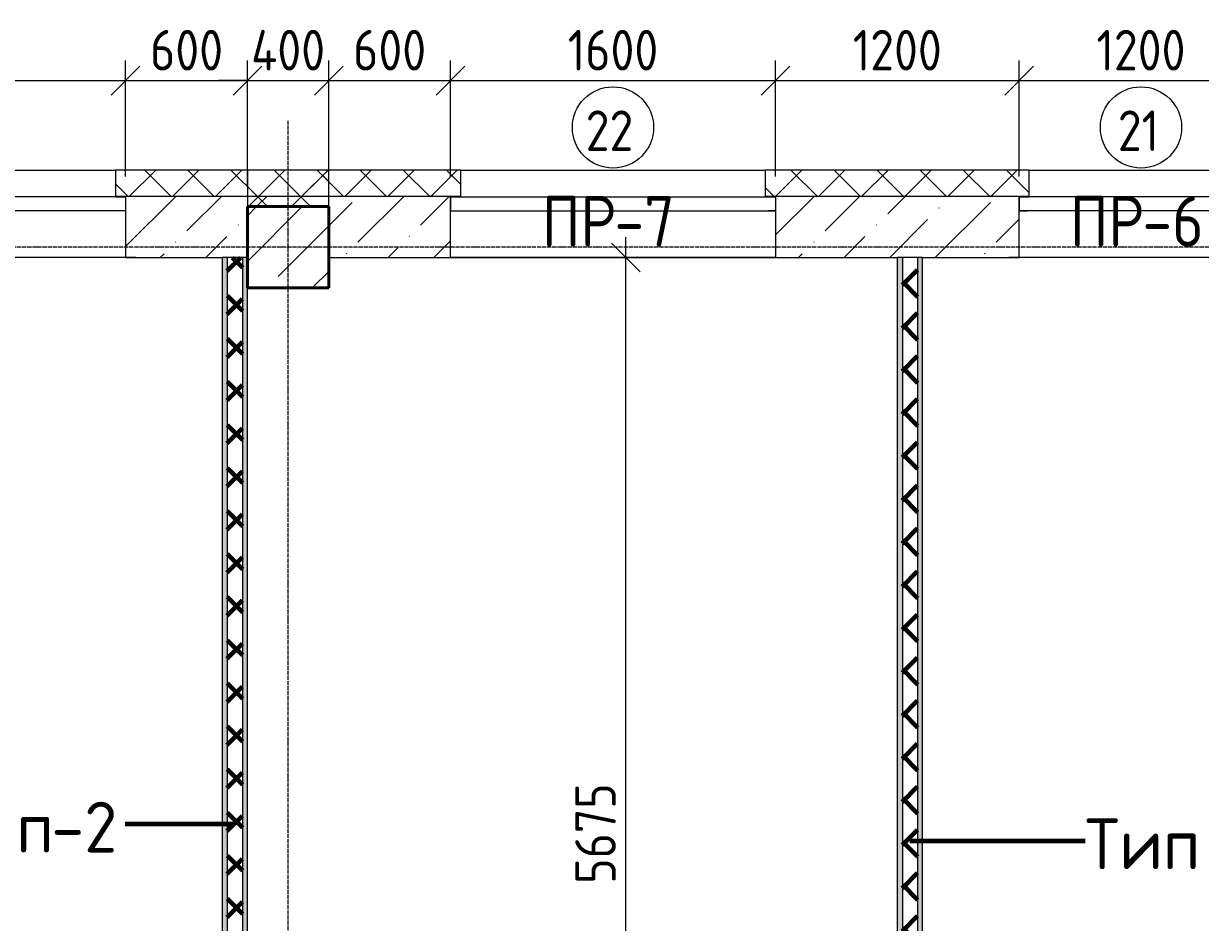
# Model space of a CAD drawing. Header units: millimetres. Extents: x -60946 to 138510, y -262288 to 24501.
# Drawn here: x 1507 to 7302, y -192549 to -188122 of the extents above; entities that cross this region are included whole.
import ezdxf

# ---------------------------------------------------------------- set-up
doc = ezdxf.new("R2010")
doc.units = ezdxf.units.MM
doc.linetypes.add('ADSK_Линия сетки', pattern=[25, 20, -2.5, 0, -2.5])
for name, color, linetype, lineweight in [('2)Тип-2', 3, 'Continuous', 60), ('_ Окна', 7, 'Continuous', 18), ('Марки', 7, 'Continuous', 20), ('Марки окон', 7, 'Continuous', 20), ('Несущие колонны', 7, 'Continuous', 18), ('Окна', 7, 'Continuous', 9), ('Оси', 7, 'Continuous', 9), ('Размеры', 7, 'Continuous', 9), ('Стены внутренние', 7, 'Continuous', 18), ('Стены наружные', 7, 'Continuous', 18), ('Стены штриховка', 7, 'Continuous', 9)]:
    doc.layers.add(name, color=color, linetype=linetype, lineweight=lineweight)
doc.styles.add('GOST Common_2', font='', dxfattribs={"width": 0.9, "height": 250})
doc.styles.add('GOST Common_3', font='', dxfattribs={"width": 0.9, "height": 200})
doc.styles.add('GOST Common_4', font='', dxfattribs={"height": 250})
doc.styles.get('GOST Common_2').set_extended_font_data('GOST Common')
doc.styles.get('GOST Common_3').set_extended_font_data('GOST Common')
doc.styles.get('GOST Common_4').set_extended_font_data('GOST Common')
doc.dimstyles.new('ADSK_Основной_2_0_1', dxfattribs={"dimscale": 304.8, "dimtxt": 201.142999, "dimasz": 0.463911, "dimexe": 0.328084, "dimexo": 0.328084, "dimgap": 0.164042, "dimtad": 1, "dimdec": 3, "dimrnd": 0.001, "dimdsep": 46, "dimtxsty": 'GOST Common_3', "dimblk1": 'OBLIQUE', "dimblk2": 'OBLIQUE', "dimsah": 1, "dimcen": 0.09, "dimdle": 0.328084, "dimazin": 2, "dimtfac": 1, "dimtdec": 4, "dimtix": 1, "dimtmove": 1, "dimatfit": 3, "dimfxl": 1, "dimtvp": 1, "dimtolj": 1, "dimtzin": 0, "dimlwd": 20, "dimlwe": 20, "dimarcsym": 2})
pattern_1 = [(45, (9.36, -198628.46), (-106.066, 106.066), []), (135, (9.36, -198628.46), (-106.066, -106.066), [])]

# ---------------------------------------------------------------- blocks, each defined once
blk = doc.blocks.new('ADSK_КолоннаЖБ_Прямоугольная - 400x400 мм-1807143-Кладочный план 4-го этажа')
at = {"layer": 'Несущие колонны', "lineweight": 40}
for p, q in [((-200, 200), (200, 200)), ((-200, -200), (-200, 200)), ((200, 200), (200, -200)), ((200, -200), (-200, -200))]:
    blk.add_line(p, q, dxfattribs=at)
blk = doc.blocks.new('ОКНО L03 _2СТ_RS - ОК-5_1600х2000h-3556607-Кладочный план 4-го этажа')
at = {"layer": '_ Окна'}
for p, q in [((-838.1, -79), (761.9, -79)), ((-838.1, -149), (-838.1, -79)), ((-838.1, -79), (-803.1, -79)), ((-818.1, -79), (-38.1, -79)), ((-38.1, -79), (741.9, -79)), ((761.9, -79), (726.9, -79)), ((761.9, -149), (761.9, -79)), ((-838.1, -149), (761.9, -149)), ((-838.1, -149), (-833.1, -149)), ((-818.1, -149), (-38.1, -149)), ((-38.1, -149), (741.9, -149)), ((761.9, -149), (756.9, -149))]:
    blk.add_line(p, q, dxfattribs=at)
at = {"layer": 'Окна'}
blk.add_line((-888.1, 150), (811.9, 150), dxfattribs=at)
blk = doc.blocks.new('ОКНО L03 _2СТ_RS - ОК-5_1600х2000h-3556615-Кладочный план 4-го этажа')
at = {"layer": '_ Окна'}
for p, q in [((-838.1, 149), (761.9, 149)), ((-838.1, 149), (-838.1, 79)), ((-838.1, 149), (-833.1, 149)), ((-818.1, 149), (-38.1, 149)), ((-38.1, 149), (741.9, 149)), ((761.9, 149), (756.9, 149)), ((761.9, 149), (761.9, 79)), ((-838.1, 79), (761.9, 79)), ((-838.1, 79), (-803.1, 79)), ((-818.1, 79), (-38.1, 79)), ((-38.1, 79), (741.9, 79)), ((761.9, 79), (726.9, 79))]:
    blk.add_line(p, q, dxfattribs=at)
at = {"layer": 'Окна'}
blk.add_line((-888.1, -150), (811.9, -150), dxfattribs=at)
blk = doc.blocks.new('ОКНО L01 _СТ_RS - ОК-3_1200х2000h_противоударное-3556414-Кладочный план 4-го этажа')
at = {"layer": '_ Окна'}
for p, q in [((-638.1, -79), (561.9, -79)), ((-638.1, -149), (-638.1, -79)), ((-638.1, -79), (-598.1, -79)), ((-618.1, -79), (541.9, -79)), ((561.9, -79), (521.9, -79)), ((561.9, -149), (561.9, -79)), ((-638.1, -149), (561.9, -149)), ((-638.1, -149), (-633.1, -149)), ((-618.1, -149), (541.9, -149)), ((561.9, -149), (556.9, -149))]:
    blk.add_line(p, q, dxfattribs=at)
at = {"layer": 'Окна'}
blk.add_line((-688.1, 150), (611.9, 150), dxfattribs=at)
blk = doc.blocks.new('_Oblique')
at = {"color": 0, "linetype": 'ByBlock', "lineweight": -2}
blk.add_line((-0.5, -0.5), (0.5, 0.5), dxfattribs=at)
blk = doc.blocks.new('*D5841')
at = {"layer": 'Defpoints', "color": 0, "transparency": 16777216}
for p in [(2009.4, -188403), (409.4, -188974.5), (2009.4, -188974.5)]:
    blk.add_point(p, dxfattribs=at)
at = {"layer": 'Размеры', "color": 0, "lineweight": 20, "transparency": 16777216}
for p, q in [((409.4, -188874.5), (409.4, -188303)), ((2009.4, -188874.5), (2009.4, -188303)), ((309.4, -188403), (2109.4, -188403))]:
    blk.add_line(p, q, dxfattribs=at)
at = {"layer": 'Размеры', "color": 0, "lineweight": 20, "transparency": 16777216, "xscale": 141.4, "yscale": 141.4, "zscale": 141.4, "rotation": 180}
blk.add_blockref('_Oblique', (409.4, -188403), dxfattribs=at)
at = {"layer": 'Размеры', "color": 0, "lineweight": 20, "transparency": 16777216, "xscale": 141.4, "yscale": 141.4, "zscale": 141.4}
blk.add_blockref('_Oblique', (2009.4, -188403), dxfattribs=at)
at = {"layer": 'Размеры', "color": 0, "lineweight": 9, "transparency": 16777216, "insert": (1209.4, -188253), "char_height": 200, "width": 560.473, "attachment_point": 5, "style": 'GOST Common_3'}
blk.add_mtext('\\A1;1600', dxfattribs=at)
blk = doc.blocks.new('*D5842')
at = {"layer": 'Defpoints', "color": 0, "transparency": 16777216}
for p in [(2609.4, -188403), (2009.4, -188974.5), (2609.4, -189023.5)]:
    blk.add_point(p, dxfattribs=at)
at = {"layer": 'Размеры', "color": 0, "lineweight": 20, "transparency": 16777216}
for p, q in [((2009.4, -188874.5), (2009.4, -188303)), ((2609.4, -188923.5), (2609.4, -188303)), ((1909.4, -188403), (2709.4, -188403))]:
    blk.add_line(p, q, dxfattribs=at)
at = {"layer": 'Размеры', "color": 0, "lineweight": 20, "transparency": 16777216, "xscale": 141.4, "yscale": 141.4, "zscale": 141.4, "rotation": 180}
blk.add_blockref('_Oblique', (2009.4, -188403), dxfattribs=at)
at = {"layer": 'Размеры', "color": 0, "lineweight": 20, "transparency": 16777216, "xscale": 141.4, "yscale": 141.4, "zscale": 141.4}
blk.add_blockref('_Oblique', (2609.4, -188403), dxfattribs=at)
at = {"layer": 'Размеры', "color": 0, "lineweight": 9, "transparency": 16777216, "insert": (2309.4, -188253), "char_height": 200, "width": 454.106, "attachment_point": 5, "style": 'GOST Common_3'}
blk.add_mtext('\\A1;600', dxfattribs=at)
blk = doc.blocks.new('*D5843')
at = {"layer": 'Defpoints', "color": 0, "transparency": 16777216}
for p in [(3009.4, -188403), (2609.4, -189023.5), (3009.4, -189023.5)]:
    blk.add_point(p, dxfattribs=at)
at = {"layer": 'Размеры', "color": 0, "lineweight": 20, "transparency": 16777216}
for p, q in [((2609.4, -188923.5), (2609.4, -188303)), ((3009.4, -188923.5), (3009.4, -188303)), ((2609.4, -188403), (2468, -188403)), ((2609.4, -188403), (3009.4, -188403)), ((3009.4, -188403), (3150.8, -188403))]:
    blk.add_line(p, q, dxfattribs=at)
at = {"layer": 'Размеры', "color": 0, "lineweight": 20, "transparency": 16777216, "xscale": 141.4, "yscale": 141.4, "zscale": 141.4}
blk.add_blockref('_Oblique', (2609.4, -188403), dxfattribs=at)
at = {"layer": 'Размеры', "color": 0, "lineweight": 20, "transparency": 16777216, "xscale": 141.4, "yscale": 141.4, "zscale": 141.4, "rotation": 180}
blk.add_blockref('_Oblique', (3009.4, -188403), dxfattribs=at)
at = {"layer": 'Размеры', "color": 0, "lineweight": 9, "transparency": 16777216, "insert": (2809.4, -188253), "char_height": 200, "width": 474.561, "attachment_point": 5, "style": 'GOST Common_3'}
blk.add_mtext('\\A1;400', dxfattribs=at)
blk = doc.blocks.new('*D5844')
at = {"layer": 'Defpoints', "color": 0, "transparency": 16777216}
for p in [(3609.4, -188403), (3609.4, -188974.5), (3009.4, -189023.5)]:
    blk.add_point(p, dxfattribs=at)
at = {"layer": 'Размеры', "color": 0, "lineweight": 20, "transparency": 16777216}
for p, q in [((3009.4, -188923.5), (3009.4, -188303)), ((3609.4, -188874.5), (3609.4, -188303)), ((2909.4, -188403), (3709.4, -188403))]:
    blk.add_line(p, q, dxfattribs=at)
at = {"layer": 'Размеры', "color": 0, "lineweight": 20, "transparency": 16777216, "xscale": 141.4, "yscale": 141.4, "zscale": 141.4, "rotation": 180}
blk.add_blockref('_Oblique', (3009.4, -188403), dxfattribs=at)
at = {"layer": 'Размеры', "color": 0, "lineweight": 20, "transparency": 16777216, "xscale": 141.4, "yscale": 141.4, "zscale": 141.4}
blk.add_blockref('_Oblique', (3609.4, -188403), dxfattribs=at)
at = {"layer": 'Размеры', "color": 0, "lineweight": 9, "transparency": 16777216, "insert": (3309.4, -188253), "char_height": 200, "width": 454.106, "attachment_point": 5, "style": 'GOST Common_3'}
blk.add_mtext('\\A1;600', dxfattribs=at)
blk = doc.blocks.new('*D5896')
at = {"layer": 'Defpoints', "color": 0, "transparency": 16777216}
for p in [(5209.4, -188403), (3609.4, -188974.5), (5209.4, -188974.5)]:
    blk.add_point(p, dxfattribs=at)
at = {"layer": 'Размеры', "color": 0, "lineweight": 20, "transparency": 16777216}
for p, q in [((3609.4, -188874.5), (3609.4, -188303)), ((5209.4, -188874.5), (5209.4, -188303)), ((3509.4, -188403), (5309.4, -188403))]:
    blk.add_line(p, q, dxfattribs=at)
at = {"layer": 'Размеры', "color": 0, "lineweight": 20, "transparency": 16777216, "xscale": 141.4, "yscale": 141.4, "zscale": 141.4, "rotation": 180}
blk.add_blockref('_Oblique', (3609.4, -188403), dxfattribs=at)
at = {"layer": 'Размеры', "color": 0, "lineweight": 20, "transparency": 16777216, "xscale": 141.4, "yscale": 141.4, "zscale": 141.4}
blk.add_blockref('_Oblique', (5209.4, -188403), dxfattribs=at)
at = {"layer": 'Размеры', "color": 0, "lineweight": 9, "transparency": 16777216, "insert": (4409.4, -188253), "char_height": 200, "width": 560.473, "attachment_point": 5, "style": 'GOST Common_3'}
blk.add_mtext('\\A1;1600', dxfattribs=at)
blk = doc.blocks.new('*D5897')
at = {"layer": 'Defpoints', "color": 0, "transparency": 16777216}
for p in [(6409.4, -188403), (5209.4, -188974.5), (6409.4, -188974.5)]:
    blk.add_point(p, dxfattribs=at)
at = {"layer": 'Размеры', "color": 0, "lineweight": 20, "transparency": 16777216}
for p, q in [((5209.4, -188874.5), (5209.4, -188303)), ((6409.4, -188874.5), (6409.4, -188303)), ((5109.4, -188403), (6509.4, -188403))]:
    blk.add_line(p, q, dxfattribs=at)
at = {"layer": 'Размеры', "color": 0, "lineweight": 20, "transparency": 16777216, "xscale": 141.4, "yscale": 141.4, "zscale": 141.4, "rotation": 180}
blk.add_blockref('_Oblique', (5209.4, -188403), dxfattribs=at)
at = {"layer": 'Размеры', "color": 0, "lineweight": 20, "transparency": 16777216, "xscale": 141.4, "yscale": 141.4, "zscale": 141.4}
blk.add_blockref('_Oblique', (6409.4, -188403), dxfattribs=at)
at = {"layer": 'Размеры', "color": 0, "lineweight": 9, "transparency": 16777216, "insert": (5809.4, -188253), "char_height": 200, "width": 560.473, "attachment_point": 5, "style": 'GOST Common_3'}
blk.add_mtext('\\A1;1200', dxfattribs=at)
blk = doc.blocks.new('*D5898')
at = {"layer": 'Defpoints', "color": 0, "transparency": 16777216}
for p in [(7609.4, -188403), (6409.4, -188974.5), (7609.4, -188974.5)]:
    blk.add_point(p, dxfattribs=at)
at = {"layer": 'Размеры', "color": 0, "lineweight": 20, "transparency": 16777216}
for p, q in [((6409.4, -188874.5), (6409.4, -188303)), ((7609.4, -188874.5), (7609.4, -188303)), ((6309.4, -188403), (7709.4, -188403))]:
    blk.add_line(p, q, dxfattribs=at)
at = {"layer": 'Размеры', "color": 0, "lineweight": 20, "transparency": 16777216, "xscale": 141.4, "yscale": 141.4, "zscale": 141.4, "rotation": 180}
blk.add_blockref('_Oblique', (6409.4, -188403), dxfattribs=at)
at = {"layer": 'Размеры', "color": 0, "lineweight": 20, "transparency": 16777216, "xscale": 141.4, "yscale": 141.4, "zscale": 141.4}
blk.add_blockref('_Oblique', (7609.4, -188403), dxfattribs=at)
at = {"layer": 'Размеры', "color": 0, "lineweight": 9, "transparency": 16777216, "insert": (7009.4, -188253), "char_height": 200, "width": 560.473, "attachment_point": 5, "style": 'GOST Common_3'}
blk.add_mtext('\\A1;1200', dxfattribs=at)
blk = doc.blocks.new('*D5988')
at = {"layer": 'Defpoints', "color": 0, "transparency": 16777216}
for p in [(4373.2, -189273.5), (4473.2, -189273.5), (4059.4, -194948.5)]:
    blk.add_point(p, dxfattribs=at)
at = {"layer": 'Размеры', "color": 0, "lineweight": 20, "transparency": 16777216}
for p, q in [((4473.2, -195048.5), (4473.2, -189173.5)), ((4473.2, -189273.5), (4573.2, -189273.5)), ((4159.4, -194948.5), (4573.2, -194948.5))]:
    blk.add_line(p, q, dxfattribs=at)
at = {"layer": 'Размеры', "color": 0, "lineweight": 20, "transparency": 16777216, "xscale": 141.4, "yscale": 141.4, "zscale": 141.4}
for p, rotation in [((4473.2, -189273.5), 90), ((4473.2, -194948.5), 270)]:
    blk.add_blockref('_Oblique', p, dxfattribs=dict(at, rotation=rotation))
at = {"layer": 'Размеры', "color": 0, "lineweight": 9, "transparency": 16777216, "insert": (4323.2, -192111), "char_height": 200, "width": 605.475, "attachment_point": 5, "rotation": 90, "style": 'GOST Common_3'}
blk.add_mtext('\\A1;5675', dxfattribs=at)
blk = doc.blocks.new('М_окна1 - Маркировка типоразмера-1510237-Кладочный план 4-го этажа')
at = {"layer": 'Марки окон'}
blk.add_circle((0, 0), 2, dxfattribs=at)

msp = doc.modelspace()

# ---------------------------------------------------------------- hatches: boundary and pattern name
at = {"layer": '2)Тип-2'}
for points in [[(2509.3615, -194973.4914), (2509.3615, -189273.4914), (2484.3615, -189273.4914), (2484.3615, -194973.4914)], [(2609.3615, -194973.4914), (2609.3615, -189273.4914), (2584.3615, -189273.4914), (2584.3615, -194973.4914)], [(5834.3615, -194973.4914), (5834.3615, -189273.4914), (5809.3615, -189273.4914), (5809.3615, -194973.4914)], [(5934.3615, -194973.4914), (5934.3615, -189273.4914), (5909.3615, -189273.4914), (5909.3615, -194973.4914)]]:
    msp.add_hatch(color=256, dxfattribs=at).paths.add_polyline_path(points)
h = msp.add_hatch(dxfattribs=at)
h.set_pattern_fill('FP_4', color=256, style=0, pattern_type=2)
h.set_pattern_definition(pattern_1)
h.paths.add_polyline_path([(2584.3615, -194973.4914), (2584.3615, -189273.4914), (2509.3615, -189273.4914), (2509.3615, -194973.4914)])
h = msp.add_hatch(dxfattribs=at)
h.set_pattern_fill('FP_4', color=256, style=0, pattern_type=2)
h.set_pattern_definition(pattern_1)
h.paths.add_polyline_path([(5909.3615, -194973.4914), (5909.3615, -189273.4914), (5834.3615, -189273.4914), (5834.3615, -194973.4914)])
at = {"layer": 'Несущие колонны', "lineweight": 9}
h = msp.add_hatch(dxfattribs=at)
h.set_pattern_fill('FP_1', color=256, style=0, pattern_type=2)
h.set_pattern_definition([(45, (9.36, -198628.46), (-224.506, 224.506), []), (45, (233.87, -198628.46), (-224.506, 224.506), [396.875, -79.375, 3.353, -76.022])])
h.paths.add_polyline_path([(3009.3615, -189423.4914), (3009.3615, -189023.4914), (2609.3615, -189023.4914), (2609.3615, -189423.4914)])
at = {"layer": 'Стены внутренние', "lineweight": 9}
h = msp.add_hatch(dxfattribs=at)
h.set_pattern_fill('FP_2', color=256, style=0, pattern_type=2)
h.set_pattern_definition([(45, (9.36, -198628.46), (84.1895, 308.696), [396.875, -79.375, 3.353, -76.022])])
h.paths.add_polyline_path([(3295.2038, -189273.4914), (3609.3615, -189273.4914), (3609.3615, -188974.4914), (2009.3615, -188974.4914), (2009.3615, -189273.4914), (2609.3615, -189273.4914), (2609.3615, -189023.4914), (3009.3615, -189023.4914), (3009.3615, -189273.4914)])
h.paths.add_polyline_path([(6409.3615, -189273.4914), (6409.3615, -188974.4914), (5209.3615, -188974.4914), (5209.3615, -189273.4914), (5934.3615, -189273.4914)])
h.paths.add_polyline_path([(409.3615, -189273.4914), (409.3615, -188974.4914), (-790.6385, -188974.4914), (-790.6385, -189273.4914), (-4.9621, -189273.4914)])
h.paths.add_polyline_path([(8609.3615, -189273.4914), (8609.3615, -189023.4914), (8809.3615, -189023.4914), (8809.3615, -188973.4914), (7609.3615, -188974.4914), (7609.3615, -189273.4914)])
h.paths.add_polyline_path([(-1990.6385, -189273.4914), (-1990.6385, -188974.4914), (-2940.6385, -188973.4914), (-2940.6385, -189273.4914), (-2480.0866, -189273.4914)])
at = {"layer": 'Стены наружные', "lineweight": 9}
h = msp.add_hatch(dxfattribs=at)
h.set_pattern_fill('FP_4', color=256, style=0, pattern_type=2)
h.set_pattern_definition(pattern_1)
h.paths.add_polyline_path([(3659.3615, -188973.4914), (3659.3615, -188843.4914), (1959.3615, -188843.4914), (1959.3615, -188973.4914), (3295.2038, -188973.4914)])
h.paths.add_polyline_path([(8809.3615, -188973.4914), (8809.3615, -188843.4914), (7559.3615, -188843.4914), (7559.3615, -188973.4914)])
h.paths.add_polyline_path([(459.3615, -188973.4914), (459.3615, -188843.4914), (-840.6385, -188843.4914), (-840.6385, -188973.4914), (-4.9621, -188973.4914)])
h.paths.add_polyline_path([(5159.3615, -188973.4914), (6459.3615, -188973.4914), (6459.3615, -188843.4914), (5159.3615, -188843.4914)])
h.paths.add_polyline_path([(-1940.6385, -188973.4914), (-1940.6385, -188843.4914), (-2810.6385, -188843.4914), (-2810.6385, -188973.4914), (-2480.0866, -188973.4914)])
h = msp.add_hatch(dxfattribs=at)
h.set_pattern_fill('FP_4', color=256, style=0, pattern_type=2)
h.set_pattern_definition(pattern_1)
h.paths.add_polyline_path([(3009.3615, -189023.4914), (3009.3615, -188843.4914), (2609.3615, -188843.4914), (2609.3615, -189023.4914)])

# ---------------------------------------------------------------- linework, layer by layer
at = {"layer": '2)Тип-2'}
for p, q in [((2546.8615, -192065.4569), (2007.5189, -192065.4569)), ((5871.8615, -192147.1114), (6733.8404, -192147.1114))]:
    msp.add_line(p, q, dxfattribs=at)
at = {"layer": 'Несущие колонны', "lineweight": 9}
for p, q in [((3009.3615, -189023.4914), (2609.3615, -189023.4914)), ((2609.3615, -189023.4914), (2609.3615, -189273.4914)), ((3009.3615, -189273.4914), (3009.3615, -189023.4914)), ((2609.3615, -189273.4914), (2609.3615, -189423.4914)), ((3009.3615, -189423.4914), (3009.3615, -189273.4914)), ((2609.3615, -189423.4914), (3009.3615, -189423.4914))]:
    msp.add_line(p, q, dxfattribs=at)
at = {"layer": 'Оси', "linetype": 'ADSK_Линия сетки', "lineweight": 5}
for p, q in [((2809.3615, -209602.3427), (2809.3615, -188601.0153)), ((62563.3938, -189223.4914), (-25230.7352, -189223.4914))]:
    msp.add_line(p, q, dxfattribs=at)
at = {"layer": 'Стены внутренние', "lineweight": 5}
for p, q in [((1959.3615, -188973.4914), (1959.3615, -188974.4914)), ((1959.3615, -188974.4914), (2009.3615, -188974.4914)), ((2009.3615, -188974.4914), (2009.3615, -189273.4914)), ((3609.3615, -189273.4914), (3609.3615, -188974.4914)), ((3609.3615, -188974.4914), (3659.3615, -188974.4914)), ((3659.3615, -188974.4914), (3659.3615, -188973.4914)), ((5159.3615, -188973.4914), (5159.3615, -188974.4914)), ((5159.3615, -188974.4914), (5209.3615, -188974.4914)), ((5209.3615, -188974.4914), (5209.3615, -189273.4914)), ((6409.3615, -189273.4914), (6409.3615, -188974.4914)), ((6409.3615, -188974.4914), (6459.3615, -188974.4914)), ((6459.3615, -188974.4914), (6459.3615, -188973.4914)), ((2609.3615, -189273.4914), (2609.3615, -189023.4914)), ((3009.3615, -189023.4914), (3009.3615, -189273.4914)), ((2009.3615, -189273.4914), (409.3615, -189273.4914)), ((2009.3615, -189273.4914), (2484.3615, -189273.4914)), ((2484.3615, -189273.4914), (2484.3615, -194948.4914)), ((2609.3615, -194948.4914), (2609.3615, -189273.4914)), ((3009.3615, -189273.4914), (3609.3615, -189273.4914)), ((5209.3615, -189273.4914), (3609.3615, -189273.4914)), ((5209.3615, -189273.4914), (5809.3615, -189273.4914)), ((5809.3615, -189273.4914), (5809.3615, -194948.4914)), ((5934.3615, -189273.4914), (6409.3615, -189273.4914)), ((5934.3615, -194948.4914), (5934.3615, -189273.4914)), ((7609.3615, -189273.4914), (6409.3615, -189273.4914))]:
    msp.add_line(p, q, dxfattribs=at)
at = {"layer": 'Стены наружные', "lineweight": 9}
for p, q in [((459.3615, -188843.4914), (1959.3615, -188843.4914)), ((3659.3615, -188843.4914), (1959.3615, -188843.4914)), ((1959.3615, -188843.4914), (1959.3615, -188973.4914)), ((2609.3615, -188843.4914), (2609.3615, -189023.4914)), ((3009.3615, -189023.4914), (3009.3615, -188843.4914)), ((3659.3615, -188973.4914), (3659.3615, -188843.4914)), ((3659.3615, -188843.4914), (5159.3615, -188843.4914)), ((6459.3615, -188843.4914), (5159.3615, -188843.4914)), ((5159.3615, -188843.4914), (5159.3615, -188973.4914)), ((6459.3615, -188973.4914), (6459.3615, -188843.4914)), ((6459.3615, -188843.4914), (7559.3615, -188843.4914)), ((2609.3615, -189023.4914), (3009.3615, -189023.4914))]:
    msp.add_line(p, q, dxfattribs=at)
at = {"layer": 'Стены штриховка', "lineweight": 9}
for p, q in [((3659.3615, -188973.4914), (1959.3615, -188973.4914)), ((6459.3615, -188973.4914), (5159.3615, -188973.4914)), ((2609.3615, -189273.4914), (2484.3615, -189273.4914)), ((2509.3615, -189273.4914), (2509.3615, -194973.4914)), ((2584.3615, -189273.4914), (2584.3615, -194973.4914)), ((5934.3615, -189273.4914), (5809.3615, -189273.4914)), ((5834.3615, -189273.4914), (5834.3615, -194973.4914)), ((5909.3615, -189273.4914), (5909.3615, -194973.4914))]:
    msp.add_line(p, q, dxfattribs=at)

# ---------------------------------------------------------------- block references
at = {"layer": 'Марки окон', "lineweight": 9, "xscale": 99.99999999999993, "yscale": 99.99999999999993, "zscale": 99.99999999999993}
for p in [(4409.3615, -188633.4914), (7009.3615, -188633.4914)]:
    msp.add_blockref('М_окна1 - Маркировка типоразмера-1510237-Кладочный план 4-го этажа', p, dxfattribs=at)
at = {"layer": 'Несущие колонны', "lineweight": 9, "rotation": 89.9999999999999}
msp.add_blockref('ADSK_КолоннаЖБ_Прямоугольная - 400x400 мм-1807143-Кладочный план 4-го этажа', (2809.3615, -189223.4914), dxfattribs=at)
at = {"layer": 'Окна', "lineweight": 9, "rotation": 180}
msp.add_blockref('ОКНО L03 _2СТ_RS - ОК-5_1600х2000h-3556607-Кладочный план 4-го этажа', (1171.2615, -189123.4914), dxfattribs=at)
at = {"layer": 'Окна'}
msp.add_blockref('ОКНО L03 _2СТ_RS - ОК-5_1600х2000h-3556615-Кладочный план 4-го этажа', (4447.4615, -189123.4914), dxfattribs=at)
at = {"layer": 'Окна', "rotation": 180}
msp.add_blockref('ОКНО L01 _СТ_RS - ОК-3_1200х2000h_противоударное-3556414-Кладочный план 4-го этажа', (6971.2615, -189123.4914), dxfattribs=at)

# ---------------------------------------------------------------- texts
at = {"layer": '2)Тип-2', "color": 116, "lineweight": 9, "true_color": 0x008040, "char_height": 250, "attachment_point": 1, "style": 'GOST Common_4'}
for s, insert, width in [('Тип', (1087.5189, -191954.5298), 673.4175), ('-2', (1643.1439, -191954.5298), 432.91125), ('Тип', (6733.8404, -192036.1843), 673.4175)]:
    msp.add_mtext(s, dxfattribs=dict(at, insert=insert, width=width))
at = {"layer": 'Марки', "lineweight": 9, "char_height": 250, "attachment_point": 1, "style": 'GOST Common_2'}
for s, insert, width in [('ПР', (4059.4307, -188970.5103), 432.91125), ('-7', (4416.6182, -188970.5103), 389.620125), ('ПР', (6659.4307, -188970.5103), 432.91125), ('-6', (7016.6182, -188970.5103), 389.620125)]:
    msp.add_mtext(s, dxfattribs=dict(at, insert=insert, width=width))
at = {"layer": 'Марки окон', "lineweight": 5, "char_height": 200, "attachment_point": 1, "style": 'GOST Common_3'}
for s, insert, width in [('22', (4274.8041, -188549.7061), 317.46825), ('21', (6895.5041, -188549.7061), 266.961937)]:
    msp.add_mtext(s, dxfattribs=dict(at, insert=insert, width=width))

# ---------------------------------------------------------------- dimensions: what is measured, and where the dimension line sits
at = {"layer": 'Размеры', "lineweight": 9}
for base, p1, p2, override, picture, middle in [((2009.3615, -188402.9949), (409.3615, -188974.4914), (2009.3615, -188974.4914), {"dimpost": '<>', "dimfxl": 1600}, '*D5841', (1209.3615, -188252.9949)), ((2609.3615, -188402.9949), (2009.3615, -188974.4914), (2609.3615, -189023.4914), {"dimpost": '<>', "dimfxl": 601.997508}, '*D5842', (2309.3615, -188252.9949)), ((3009.3615, -188402.9949), (2609.3615, -189023.4914), (3009.3615, -189023.4914), {"dimpost": '<>', "dimfxl": 400}, '*D5843', (2809.3615, -188252.9949)), ((3609.3615, -188402.9949), (3009.3615, -189023.4914), (3609.3615, -188974.4914), {"dimpost": '<>', "dimfxl": 601.997508}, '*D5844', (3309.3615, -188252.9949)), ((5209.3615, -188402.9949), (3609.3615, -188974.4914), (5209.3615, -188974.4914), {"dimpost": '<>', "dimfxl": 1600}, '*D5896', (4409.3615, -188252.9949)), ((6409.3615, -188402.9949), (5209.3615, -188974.4914), (6409.3615, -188974.4914), {"dimpost": '<>', "dimfxl": 1200}, '*D5897', (5809.3615, -188252.9949)), ((7609.3615, -188402.9949), (6409.3615, -188974.4914), (7609.3615, -188974.4914), {"dimpost": '<>', "dimfxl": 1200}, '*D5898', (7009.3615, -188252.9949))]:
    dim = msp.add_linear_dim(base=base, p1=p1, p2=p2, dimstyle='ADSK_Основной_2_0_1', override=override, dxfattribs=at)
    dim.commit()
    dim.dimension.update_dxf_attribs({"geometry": picture, "text_midpoint": middle})
dim = msp.add_linear_dim(base=(4473.2042, -189273.4914), p1=(4059.3615, -194948.4914), p2=(4373.2193, -189273.4914), angle=90, dimstyle='ADSK_Основной_2_0_1', override={"dimpost": '<>', "dimfxl": 5683.672381}, dxfattribs=at)
dim.commit()
dim.dimension.update_dxf_attribs({"geometry": '*D5988', "text_midpoint": (4323.2042, -192110.9914)})

doc.saveas('drawing.dxf')
